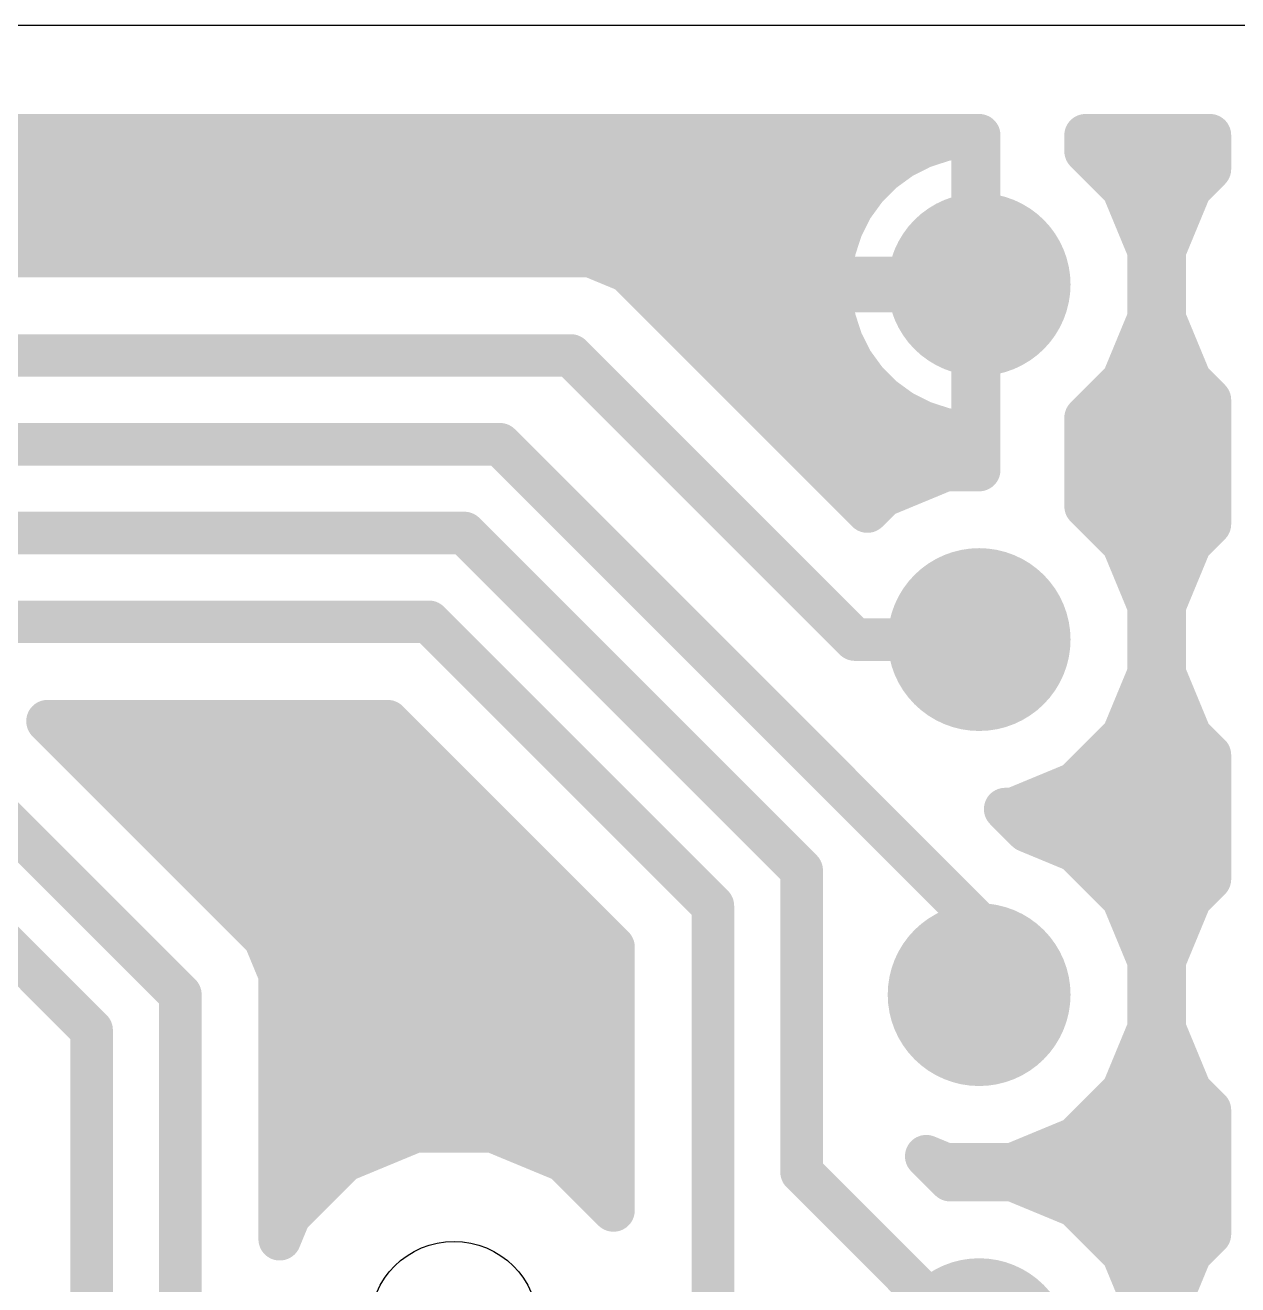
# Model space of a CAD drawing. Extents: x 0 to 68, y -7.3 to 12.7.
# Drawn here: x 42.83 to 51.51, y 3.64 to 12.65 of the extents above; entities that cross this region are included whole.
import ezdxf

# ---------------------------------------------------------------- set-up
doc = ezdxf.new("R2010")
doc.units = 0
for name, color, linetype in [('16', 175, 'CONTINUOUS'), ('17', 82, 'CONTINUOUS'), ('20', 7, 'CONTINUOUS')]:
    doc.layers.add(name, color=color, linetype=linetype)

# ---------------------------------------------------------------- blocks, each defined once
blk = doc.blocks.new('ROUNDP')
at = {"const_width": 0.5}
blk.add_lwpolyline([(0, -0.25, 1), (0, 0.25, 1), (0, -0.25)], format="xyb", dxfattribs=at)

msp = doc.modelspace()

# ---------------------------------------------------------------- linework, layer by layer
at = {"layer": '16'}
for points, const_width in [([(0.7874, 11.8626), (49.657, 11.8626)], 0.3048), ([(49.5735, 11.8554), (49.4087, 11.8293)], 0.3048), ([(49.6094, 11.8554), (49.5735, 11.8554)], 0.3048), ([(49.6094, 10.8426), (49.6094, 11.8554)], 0.3048), ([(49.657, 11.8626), (49.657, 10.8426)], 0.3048), ([(50.419, 11.7482), (50.419, 11.8626)], 0.3048), ([(50.419, 11.8626), (51.308, 11.8626)], 0.3048), ([(51.308, 11.8626), (51.308, 11.6212)], 0.3048), ([(49.2499, 11.7777), (49.1012, 11.7019)], 0.3048), ([(49.4087, 11.8293), (49.2499, 11.7777)], 0.3048), ([(50.6852, 11.482), (50.419, 11.7482)], 0.3048), ([(49.1012, 11.7019), (48.9662, 11.6038)], 0.3048), ([(22.4891, 11.5824), (48.9448, 11.5824)], 0.3048), ([(48.9662, 11.6038), (48.8482, 11.4858)], 0.3048), ([(49.6094, 11.5824), (49.657, 11.5824)], 0.3048), ([(50.5848, 11.5824), (51.2692, 11.5824)], 0.3048), ([(51.308, 11.6212), (51.1688, 11.482)], 0.3048), ([(48.8482, 11.4858), (48.7501, 11.3508)], 0.3048), ([(50.8698, 11.0362), (50.6852, 11.482)], 0.3048), ([(51.1688, 11.482), (50.9842, 11.0362)], 0.3048), ([(48.7501, 11.3508), (48.6743, 11.202)], 0.3048), ([(28.3121, 11.2776), (48.7128, 11.2776)], 0.3048), ([(48.6743, 11.202), (48.6227, 11.0433)], 0.3048), ([(49.6094, 11.2776), (49.657, 11.2776)], 0.3048), ([(50.7698, 11.2776), (51.0842, 11.2776)], 0.3048), ([(48.6227, 11.0433), (48.5966, 10.8785)], 0.3048), ([(50.8698, 10.5538), (50.8698, 11.0362)], 0.3048), ([(50.9842, 11.0362), (50.9842, 10.5538)], 0.3048), ([(46.8775, 10.9982), (28.4174, 10.9982)], 0.3048), ([(47.1389, 10.8899), (46.8775, 10.9982)], 0.3048), ([(46.9388, 10.9728), (48.6115, 10.9728)], 0.3048), ([(49.6094, 10.9728), (49.657, 10.9728)], 0.3048), ([(50.8698, 10.9728), (50.9842, 10.9728)], 0.3048), ([(48.8578, 9.171), (47.1389, 10.8899)], 0.3048), ([(48.5966, 10.8785), (48.5966, 10.8426)], 0.3048), ([(48.5966, 10.8426), (49.6094, 10.8426)], 0.3048), ([(49.657, 10.8426), (49.6094, 10.8426)], 0.3048), ([(49.6094, 10.8426), (49.6094, 10.7474)], 0.3048), ([(47.3608, 10.668), (48.6035, 10.668)], 0.3048), ([(49.6094, 10.7474), (48.5966, 10.7474)], 0.3048), ([(48.5966, 10.7474), (48.5966, 10.7115)], 0.3048), ([(48.5966, 10.7115), (48.6227, 10.5467)], 0.3048), ([(49.6094, 9.7346), (49.6094, 10.7474)], 0.3048), ([(49.6094, 10.7474), (49.657, 10.7474)], 0.3048), ([(49.6094, 10.668), (49.657, 10.668)], 0.3048), ([(49.657, 10.7474), (49.657, 9.4678)], 0.3048), ([(50.8698, 10.668), (50.9842, 10.668)], 0.3048), ([(48.6227, 10.5467), (48.6743, 10.3879)], 0.3048), ([(50.6852, 10.108), (50.8698, 10.5538)], 0.3048), ([(50.9842, 10.5538), (51.1688, 10.108)], 0.3048), ([(47.6656, 10.3632), (48.6869, 10.3632)], 0.3048), ([(48.6743, 10.3879), (48.7501, 10.2392)], 0.3048), ([(49.6094, 10.3632), (49.657, 10.3632)], 0.3048), ([(50.7909, 10.3632), (51.0631, 10.3632)], 0.3048), ([(46.736, 10.287), (28.321, 10.287)], 0.3048), ([(48.768, 8.255), (46.736, 10.287)], 0.3048), ([(48.7501, 10.2392), (48.8482, 10.1042)], 0.3048), ([(47.9704, 10.0584), (48.894, 10.0584)], 0.3048), ([(48.8482, 10.1042), (48.9662, 9.9862)], 0.3048), ([(49.6094, 10.0584), (49.657, 10.0584)], 0.3048), ([(50.419, 9.8418), (50.6852, 10.108)], 0.3048), ([(50.6356, 10.0584), (51.2184, 10.0584)], 0.3048), ([(51.1688, 10.108), (51.308, 9.9688)], 0.3048), ([(48.9662, 9.9862), (49.1012, 9.8881)], 0.3048), ([(51.308, 9.9688), (51.308, 9.0812)], 0.3048), ([(49.1012, 9.8881), (49.2499, 9.8123)], 0.3048), ([(49.2499, 9.8123), (49.4087, 9.7607)], 0.3048), ([(49.4087, 9.7607), (49.5735, 9.7346)], 0.3048), ([(50.419, 9.2082), (50.419, 9.8418)], 0.3048), ([(48.2752, 9.7536), (49.4536, 9.7536)], 0.3048), ([(49.5735, 9.7346), (49.6094, 9.7346)], 0.3048), ([(49.6094, 9.7536), (49.657, 9.7536)], 0.3048), ([(50.419, 9.7536), (51.308, 9.7536)], 0.3048), ([(46.228, 9.652), (28.575, 9.652)], 0.3048), ([(49.657, 6.223), (46.228, 9.652)], 0.3048), ([(48.58, 9.4488), (49.3699, 9.4488)], 0.3048), ([(49.4158, 9.4678), (48.97, 9.2832)], 0.3048), ([(49.657, 9.4678), (49.4158, 9.4678)], 0.3048), ([(50.419, 9.4488), (51.308, 9.4488)], 0.3048), ([(48.97, 9.2832), (48.8578, 9.171)], 0.3048), ([(50.6852, 8.942), (50.419, 9.2082)], 0.3048), ([(50.4832, 9.144), (51.308, 9.144)], 0.3048), ([(51.308, 9.0812), (51.1688, 8.942)], 0.3048), ([(45.974, 9.017), (28.829, 9.017)], 0.3048), ([(48.387, 6.604), (45.974, 9.017)], 0.3048), ([(50.8698, 8.4962), (50.6852, 8.942)], 0.3048), ([(51.1688, 8.942), (50.9842, 8.4962)], 0.3048), ([(50.7277, 8.8392), (51.1263, 8.8392)], 0.3048), ([(50.854, 8.5344), (51, 8.5344)], 0.3048), ([(50.8698, 8.0138), (50.8698, 8.4962)], 0.3048), ([(50.9842, 8.4962), (50.9842, 8.0138)], 0.3048), ([(45.72, 8.382), (29.083, 8.382)], 0.3048), ([(47.752, 6.35), (45.72, 8.382)], 0.3048), ([(49.657, 8.255), (48.768, 8.255)], 0.3048), ([(50.8698, 8.2296), (50.9842, 8.2296)], 0.3048), ([(50.6852, 7.568), (50.8698, 8.0138)], 0.3048), ([(50.9842, 8.0138), (51.1688, 7.568)], 0.3048), ([(50.8329, 7.9248), (51.021, 7.9248)], 0.3048), ([(43.942, 5.715), (41.91, 7.747)], 0.3048), ([(44.3449, 6.3179), (42.992, 7.6708)], 0.3048), ([(42.992, 7.6708), (45.4254, 7.6708)], 0.3048), ([(43.0428, 7.62), (45.4762, 7.62)], 0.3048), ([(45.4254, 7.6708), (47.0408, 6.0554)], 0.3048), ([(50.7067, 7.62), (51.1473, 7.62)], 0.3048), ([(50.344, 7.2268), (50.6852, 7.568)], 0.3048), ([(51.1688, 7.568), (51.308, 7.4288)], 0.3048), ([(51.308, 7.4288), (51.308, 6.5412)], 0.3048), ([(43.3476, 7.3152), (45.781, 7.3152)], 0.3048), ([(50.4324, 7.3152), (51.308, 7.3152)], 0.3048), ([(49.8982, 7.0422), (50.344, 7.2268)], 0.3048), ([(41.656, 7.112), (43.307, 5.461)], 0.3048), ([(43.6524, 7.0104), (46.0858, 7.0104)], 0.3048), ([(50.0002, 6.8855), (49.8436, 7.0422)], 0.3048), ([(49.8436, 7.0422), (49.8982, 7.0422)], 0.3048), ([(49.8754, 7.0104), (51.308, 7.0104)], 0.3048), ([(50.344, 6.7432), (50.0002, 6.8855)], 0.3048), ([(43.9572, 6.7056), (46.3906, 6.7056)], 0.3048), ([(50.6852, 6.402), (50.344, 6.7432)], 0.3048), ([(50.3816, 6.7056), (51.308, 6.7056)], 0.3048), ([(48.387, 4.445), (48.387, 6.604)], 0.3048), ([(51.308, 6.5412), (51.1688, 6.402)], 0.3048), ([(44.262, 6.4008), (46.6954, 6.4008)], 0.3048), ([(47.752, 2.54), (47.752, 6.35)], 0.3048), ([(50.8698, 5.9562), (50.6852, 6.402)], 0.3048), ([(50.6857, 6.4008), (51.1683, 6.4008)], 0.3048), ([(51.1688, 6.402), (50.9842, 5.9562)], 0.3048), ([(44.5449, 6.1179), (44.3449, 6.3179)], 0.3048), ([(49.657, 5.715), (49.657, 6.223)], 0.254), ([(44.6532, 5.8565), (44.5449, 6.1179)], 0.3048), ([(44.554, 6.096), (47.0002, 6.096)], 0.3048), ([(45.339, 6.096), (45.466, 5.969)], 0.3048), ([(50.8119, 6.096), (51.0421, 6.096)], 0.3048), ([(47.0408, 6.0554), (47.0408, 4.1713)], 0.3048), ([(45.466, 5.969), (45.593, 5.969)], 0.3048), ([(50.8698, 5.4738), (50.8698, 5.9562)], 0.3048), ([(50.9842, 5.9562), (50.9842, 5.4738)], 0.3048), ([(44.6532, 3.9654), (44.6532, 5.8565)], 0.3048), ([(43.942, 1.651), (43.942, 5.715)], 0.3048), ([(44.6532, 5.7912), (47.0408, 5.7912)], 0.3048), ([(50.8698, 5.7912), (50.9842, 5.7912)], 0.3048), ([(43.307, 5.461), (43.307, -0.197)], 0.3048), ([(44.6532, 5.4864), (47.0408, 5.4864)], 0.3048), ([(50.6852, 5.028), (50.8698, 5.4738)], 0.3048), ([(50.8698, 5.4864), (50.9842, 5.4864)], 0.3048), ([(50.9842, 5.4738), (51.1688, 5.028)], 0.3048), ([(44.6532, 5.1816), (47.0408, 5.1816)], 0.3048), ([(50.7488, 5.1816), (51.1052, 5.1816)], 0.3048), ([(50.344, 4.6868), (50.6852, 5.028)], 0.3048), ([(51.1688, 5.028), (51.308, 4.8888)], 0.3048), ([(44.6532, 4.8768), (47.0408, 4.8768)], 0.3048), ([(50.534, 4.8768), (51.308, 4.8768)], 0.3048), ([(51.308, 4.8888), (51.308, 4.0012)], 0.3048), ([(45.624, 4.7374), (45.1141, 4.5262)], 0.3048), ([(46.176, 4.7374), (45.624, 4.7374)], 0.3048), ([(46.6859, 4.5262), (46.176, 4.7374)], 0.3048), ([(49.8982, 4.5022), (50.344, 4.6868)], 0.3048), ([(44.6532, 4.572), (45.2247, 4.572)], 0.3048), ([(46.5753, 4.572), (47.0408, 4.572)], 0.3048), ([(49.45, 4.3878), (49.2789, 4.5589)], 0.3048), ([(49.2789, 4.5589), (49.4158, 4.5022)], 0.3048), ([(50.0667, 4.572), (51.308, 4.572)], 0.3048), ([(45.1141, 4.5262), (44.7238, 4.1359)], 0.3048), ([(47.0408, 4.1713), (46.6859, 4.5262)], 0.3048), ([(49.657, 3.175), (48.387, 4.445)], 0.3048), ([(49.4158, 4.5022), (49.8982, 4.5022)], 0.3048), ([(49.8982, 4.3878), (49.45, 4.3878)], 0.3048), ([(50.344, 4.2032), (49.8982, 4.3878)], 0.3048), ([(44.6532, 4.2672), (44.8551, 4.2672)], 0.3048), ([(46.9449, 4.2672), (47.0408, 4.2672)], 0.3048), ([(50.1894, 4.2672), (51.308, 4.2672)], 0.3048), ([(50.6852, 3.862), (50.344, 4.2032)], 0.3048), ([(44.7238, 4.1359), (44.6532, 3.9654)], 0.3048), ([(51.308, 4.0012), (51.1688, 3.862)], 0.3048), ([(50.5848, 3.9624), (51.2692, 3.9624)], 0.3048), ([(50.8698, 3.4162), (50.6852, 3.862)], 0.3048), ([(51.1688, 3.862), (50.9842, 3.4162)], 0.3048), ([(50.7698, 3.6576), (51.0842, 3.6576)], 0.3048)]:
    msp.add_lwpolyline(points, dxfattribs=dict(at, const_width=const_width))
for points, const_width in [([(49.5735, 11.9316, 1), (49.5735, 11.7792)], 0.1524), ([(49.6856, 11.8554, 1), (49.5332, 11.8554)], 0.1524), ([(49.5855, 11.7801, 1), (49.5616, 11.9307)], 0.1524), ([(49.7332, 11.8626, 1), (49.5808, 11.8626)], 0.1524), ([(49.6094, 11.7792, 1), (49.6094, 11.9316)], 0.1524), ([(49.657, 11.7864, 1), (49.657, 11.9388)], 0.1524), ([(50.4952, 11.8626, 1), (50.3428, 11.8626)], 0.1524), ([(50.419, 11.9388, 1), (50.419, 11.7864)], 0.1524), ([(51.3842, 11.8626, 1), (51.2318, 11.8626)], 0.1524), ([(51.308, 11.7864, 1), (51.308, 11.9388)], 0.1524), ([(49.2264, 11.8502, 1), (49.2735, 11.7052)], 0.1524), ([(49.2845, 11.7098, 1), (49.2154, 11.8456)], 0.1524), ([(49.3968, 11.9045, 1), (49.4206, 11.754)], 0.1524), ([(49.4322, 11.7568, 1), (49.3851, 11.9018)], 0.1524), ([(50.4729, 11.802, 1), (50.3651, 11.6943)], 0.1524), ([(49.0666, 11.7698, 1), (49.1358, 11.634)], 0.1524), ([(49.146, 11.6403, 1), (49.0564, 11.7636)], 0.1524), ([(50.3428, 11.7482, 1), (50.4952, 11.7482)], 0.1524), ([(48.9214, 11.6655, 1), (49.011, 11.5422)], 0.1524), ([(49.0201, 11.5499, 1), (48.9123, 11.6577)], 0.1524), ([(48.9448, 11.5062, 1), (48.9448, 11.6586)], 0.1524), ([(49.6094, 11.6586, 1), (49.6094, 11.5062)], 0.1524), ([(49.657, 11.5062, 1), (49.657, 11.6586)], 0.1524), ([(50.5848, 11.6586, 1), (50.5848, 11.5062)], 0.1524), ([(51.3619, 11.5673, 1), (51.2541, 11.675)], 0.1524), ([(51.2692, 11.5062, 1), (51.2692, 11.6586)], 0.1524), ([(48.9098, 11.441, 1), (48.7865, 11.5306)], 0.1524), ([(50.7556, 11.5112, 1), (50.6148, 11.4528)], 0.1524), ([(51.2392, 11.4528, 1), (51.0984, 11.5112)], 0.1524), ([(51.2318, 11.6212, 1), (51.3842, 11.6212)], 0.1524), ([(48.7943, 11.5397, 1), (48.9021, 11.4319)], 0.1524), ([(50.6313, 11.4281, 1), (50.739, 11.5359)], 0.1524), ([(51.115, 11.5359, 1), (51.2227, 11.4281)], 0.1524), ([(48.6884, 11.3956, 1), (48.8117, 11.306)], 0.1524), ([(48.818, 11.3162, 1), (48.6822, 11.3854)], 0.1524), ([(48.7468, 11.1785, 1), (48.6018, 11.2256)], 0.1524), ([(48.7128, 11.2014, 1), (48.7128, 11.3538)], 0.1524), ([(49.6094, 11.3538, 1), (49.6094, 11.2014)], 0.1524), ([(49.657, 11.2014, 1), (49.657, 11.3538)], 0.1524), ([(50.7698, 11.3538, 1), (50.7698, 11.2014)], 0.1524), ([(51.0842, 11.2014, 1), (51.0842, 11.3538)], 0.1524), ([(48.6064, 11.2366, 1), (48.7422, 11.1675)], 0.1524), ([(48.698, 11.0314, 1), (48.5474, 11.0552)], 0.1524), ([(50.946, 11.0362, 1), (50.7936, 11.0362)], 0.1524), ([(51.0604, 11.0362, 1), (50.908, 11.0362)], 0.1524), ([(46.9066, 11.0686, 1), (46.8483, 10.9278)], 0.1524), ([(46.9388, 11.049, 1), (46.9388, 10.8966)], 0.1524), ([(46.8775, 10.922, 1), (46.8775, 11.0744)], 0.1524), ([(48.5502, 11.0669, 1), (48.6952, 11.0198)], 0.1524), ([(48.6115, 10.8966, 1), (48.6115, 11.049)], 0.1524), ([(49.6094, 11.049, 1), (49.6094, 10.8966)], 0.1524), ([(49.657, 10.8966, 1), (49.657, 11.049)], 0.1524), ([(50.8698, 11.049, 1), (50.8698, 10.8966)], 0.1524), ([(50.7994, 11.0071, 1), (50.9402, 11.0654)], 0.1524), ([(50.9138, 11.0654, 1), (51.0546, 11.0071)], 0.1524), ([(50.9842, 10.8966, 1), (50.9842, 11.049)], 0.1524), ([(47.1927, 10.9438, 1), (47.085, 10.836)], 0.1524), ([(47.1097, 10.8195, 1), (47.168, 10.9603)], 0.1524), ([(48.6728, 10.8785, 1), (48.5204, 10.8785)], 0.1524), ([(48.5966, 10.9188, 1), (48.5966, 10.7664)], 0.1524), ([(49.6094, 10.9188, 1), (49.6094, 10.7664)], 0.1524), ([(49.6856, 10.8426, 1), (49.5332, 10.8426)], 0.1524), ([(49.6094, 10.7664, 1), (49.6094, 10.9188)], 0.1524), ([(49.657, 10.7664, 1), (49.657, 10.9188)], 0.1524), ([(48.5213, 10.8904, 1), (48.6719, 10.8665)], 0.1524), ([(48.5204, 10.8426, 1), (48.6728, 10.8426)], 0.1524), ([(49.5332, 10.8426, 1), (49.6856, 10.8426)], 0.1524), ([(49.5808, 10.8426, 1), (49.7332, 10.8426)], 0.1524), ([(47.3608, 10.7442, 1), (47.3608, 10.5918)], 0.1524), ([(48.5966, 10.8236, 1), (48.5966, 10.6712)], 0.1524), ([(48.6728, 10.7474, 1), (48.5204, 10.7474)], 0.1524), ([(48.6719, 10.7235, 1), (48.5213, 10.6996)], 0.1524), ([(48.6035, 10.5918, 1), (48.6035, 10.7442)], 0.1524), ([(49.6856, 10.7474, 1), (49.5332, 10.7474)], 0.1524), ([(49.6094, 10.8236, 1), (49.6094, 10.6712)], 0.1524), ([(49.5332, 10.7474, 1), (49.6856, 10.7474)], 0.1524), ([(49.6094, 10.7442, 1), (49.6094, 10.5918)], 0.1524), ([(49.7332, 10.7474, 1), (49.5808, 10.7474)], 0.1524), ([(49.6094, 10.6712, 1), (49.6094, 10.8236)], 0.1524), ([(49.657, 10.6712, 1), (49.657, 10.8236)], 0.1524), ([(49.657, 10.5918, 1), (49.657, 10.7442)], 0.1524), ([(50.8698, 10.7442, 1), (50.8698, 10.5918)], 0.1524), ([(50.9842, 10.5918, 1), (50.9842, 10.7442)], 0.1524), ([(48.5204, 10.7115, 1), (48.6728, 10.7115)], 0.1524), ([(48.6952, 10.5702, 1), (48.5502, 10.5231)], 0.1524), ([(48.5474, 10.5348, 1), (48.698, 10.5586)], 0.1524), ([(50.9402, 10.5246, 1), (50.7994, 10.5829)], 0.1524), ([(51.0546, 10.5829, 1), (50.9138, 10.5246)], 0.1524), ([(50.7936, 10.5538, 1), (50.946, 10.5538)], 0.1524), ([(50.908, 10.5538, 1), (51.0604, 10.5538)], 0.1524), ([(47.6656, 10.4394, 1), (47.6656, 10.287)], 0.1524), ([(48.7422, 10.4225, 1), (48.6064, 10.3534)], 0.1524), ([(48.6018, 10.3644, 1), (48.7468, 10.4115)], 0.1524), ([(48.6869, 10.287, 1), (48.6869, 10.4394)], 0.1524), ([(49.6094, 10.4394, 1), (49.6094, 10.287)], 0.1524), ([(49.657, 10.287, 1), (49.657, 10.4394)], 0.1524), ([(50.7909, 10.4394, 1), (50.7909, 10.287)], 0.1524), ([(51.0631, 10.287, 1), (51.0631, 10.4394)], 0.1524), ([(46.7899, 10.3409, 1), (46.6821, 10.2331)], 0.1524), ([(46.736, 10.2108, 1), (46.736, 10.3632)], 0.1524), ([(48.8117, 10.284, 1), (48.6884, 10.1944)], 0.1524), ([(48.6822, 10.2046, 1), (48.818, 10.2738)], 0.1524), ([(47.9704, 10.1346, 1), (47.9704, 9.9822)], 0.1524), ([(48.9021, 10.1581, 1), (48.7943, 10.0503)], 0.1524), ([(48.7865, 10.0594, 1), (48.9098, 10.149)], 0.1524), ([(48.894, 9.9822, 1), (48.894, 10.1346)], 0.1524), ([(49.6094, 10.1346, 1), (49.6094, 9.9822)], 0.1524), ([(49.657, 9.9822, 1), (49.657, 10.1346)], 0.1524), ([(50.6356, 10.1346, 1), (50.6356, 9.9822)], 0.1524), ([(50.6148, 10.1372, 1), (50.7556, 10.0788)], 0.1524), ([(50.739, 10.0541, 1), (50.6313, 10.1619)], 0.1524), ([(51.2227, 10.1619, 1), (51.115, 10.0541)], 0.1524), ([(51.0984, 10.0788, 1), (51.2392, 10.1372)], 0.1524), ([(51.2184, 9.9822, 1), (51.2184, 10.1346)], 0.1524), ([(49.011, 10.0478, 1), (48.9214, 9.9245)], 0.1524), ([(48.9123, 9.9323, 1), (49.0201, 10.0401)], 0.1524), ([(51.3842, 9.9688, 1), (51.2318, 9.9688)], 0.1524), ([(51.2541, 9.915, 1), (51.3619, 10.0227)], 0.1524), ([(49.1358, 9.956, 1), (49.0666, 9.8202)], 0.1524), ([(49.0564, 9.8264, 1), (49.146, 9.9497)], 0.1524), ([(49.2735, 9.8848, 1), (49.2264, 9.7398)], 0.1524), ([(49.2154, 9.7444, 1), (49.2845, 9.8802)], 0.1524), ([(49.4206, 9.836, 1), (49.3968, 9.6854)], 0.1524), ([(50.4952, 9.8418, 1), (50.3428, 9.8418)], 0.1524), ([(50.3651, 9.8957, 1), (50.4729, 9.788)], 0.1524), ([(48.2752, 9.8298, 1), (48.2752, 9.6774)], 0.1524), ([(49.3851, 9.6882, 1), (49.4322, 9.8332)], 0.1524), ([(49.4536, 9.6774, 1), (49.4536, 9.8298)], 0.1524), ([(49.5735, 9.8108, 1), (49.5735, 9.6584)], 0.1524), ([(49.6094, 9.8298, 1), (49.6094, 9.6774)], 0.1524), ([(49.5616, 9.6593, 1), (49.5855, 9.8099)], 0.1524), ([(49.6094, 9.6584, 1), (49.6094, 9.8108)], 0.1524), ([(49.657, 9.6774, 1), (49.657, 9.8298)], 0.1524), ([(50.419, 9.8298, 1), (50.419, 9.6774)], 0.1524), ([(51.308, 9.6774, 1), (51.308, 9.8298)], 0.1524), ([(46.2819, 9.7059, 1), (46.1741, 9.5981)], 0.1524), ([(46.228, 9.5758, 1), (46.228, 9.7282)], 0.1524), ([(49.5332, 9.7346, 1), (49.6856, 9.7346)], 0.1524), ([(48.58, 9.525, 1), (48.58, 9.3726)], 0.1524), ([(49.4158, 9.544, 1), (49.4158, 9.3916)], 0.1524), ([(49.3699, 9.3726, 1), (49.3699, 9.525)], 0.1524), ([(49.4449, 9.3974, 1), (49.3866, 9.5382)], 0.1524), ([(49.657, 9.3916, 1), (49.657, 9.544)], 0.1524), ([(50.419, 9.525, 1), (50.419, 9.3726)], 0.1524), ([(51.308, 9.3726, 1), (51.308, 9.525)], 0.1524), ([(49.5808, 9.4678, 1), (49.7332, 9.4678)], 0.1524), ([(48.9408, 9.3536, 1), (48.9992, 9.2128)], 0.1524), ([(49.0239, 9.2293, 1), (48.9161, 9.337)], 0.1524), ([(48.8039, 9.2248, 1), (48.9117, 9.1171)], 0.1524), ([(48.8039, 9.1171, 1), (48.9117, 9.2249)], 0.1524), ([(50.4729, 9.262, 1), (50.3651, 9.1543)], 0.1524), ([(50.3428, 9.2082, 1), (50.4952, 9.2082)], 0.1524), ([(50.4832, 9.2202, 1), (50.4832, 9.0678)], 0.1524), ([(51.308, 9.0678, 1), (51.308, 9.2202)], 0.1524), ([(51.3619, 9.0273, 1), (51.2541, 9.135)], 0.1524), ([(46.0279, 9.0709, 1), (45.9201, 8.9631)], 0.1524), ([(45.974, 8.9408, 1), (45.974, 9.0932)], 0.1524), ([(51.2318, 9.0812, 1), (51.3842, 9.0812)], 0.1524), ([(50.7556, 8.9712, 1), (50.6148, 8.9128)], 0.1524), ([(50.6313, 8.8881, 1), (50.739, 8.9959)], 0.1524), ([(51.115, 8.9959, 1), (51.2227, 8.8881)], 0.1524), ([(51.2392, 8.9128, 1), (51.0984, 8.9712)], 0.1524), ([(50.7277, 8.9154, 1), (50.7277, 8.763)], 0.1524), ([(51.1263, 8.763, 1), (51.1263, 8.9154)], 0.1524), ([(50.854, 8.6106, 1), (50.854, 8.4582)], 0.1524), ([(51, 8.4582, 1), (51, 8.6106)], 0.1524), ([(50.946, 8.4962, 1), (50.7936, 8.4962)], 0.1524), ([(50.7994, 8.4671, 1), (50.9402, 8.5254)], 0.1524), ([(51.0604, 8.4962, 1), (50.908, 8.4962)], 0.1524), ([(50.9138, 8.5254, 1), (51.0546, 8.4671)], 0.1524), ([(45.7739, 8.4359, 1), (45.6661, 8.3281)], 0.1524), ([(45.72, 8.3058, 1), (45.72, 8.4582)], 0.1524), ([(48.768, 8.3312, 1), (48.768, 8.1788)], 0.1524), ([(48.7141, 8.2011, 1), (48.8219, 8.3089)], 0.1524), ([(49.657, 8.1788, 1), (49.657, 8.3312)], 0.1524), ([(50.8698, 8.3058, 1), (50.8698, 8.1534)], 0.1524), ([(50.9842, 8.1534, 1), (50.9842, 8.3058)], 0.1524), ([(50.9402, 7.9846, 1), (50.7994, 8.0429)], 0.1524), ([(51.0546, 8.0429, 1), (50.9138, 7.9846)], 0.1524), ([(50.8329, 8.001, 1), (50.8329, 7.8486)], 0.1524), ([(50.7936, 8.0138, 1), (50.946, 8.0138)], 0.1524), ([(50.908, 8.0138, 1), (51.0604, 8.0138)], 0.1524), ([(51.021, 7.8486, 1), (51.021, 8.001)], 0.1524), ([(43.0459, 7.7247, 1), (42.9381, 7.6169)], 0.1524), ([(42.992, 7.747, 1), (42.992, 7.5946)], 0.1524), ([(43.0428, 7.6962, 1), (43.0428, 7.5438)], 0.1524), ([(45.4793, 7.7247, 1), (45.3715, 7.6169)], 0.1524), ([(45.4254, 7.5946, 1), (45.4254, 7.747)], 0.1524), ([(45.4762, 7.5438, 1), (45.4762, 7.6962)], 0.1524), ([(50.7067, 7.6962, 1), (50.7067, 7.5438)], 0.1524), ([(51.1473, 7.5438, 1), (51.1473, 7.6962)], 0.1524), ([(50.6148, 7.5972, 1), (50.7556, 7.5388)], 0.1524), ([(50.739, 7.5141, 1), (50.6313, 7.6219)], 0.1524), ([(51.2227, 7.6219, 1), (51.115, 7.5141)], 0.1524), ([(51.0984, 7.5388, 1), (51.2392, 7.5972)], 0.1524), ([(51.3842, 7.4288, 1), (51.2318, 7.4288)], 0.1524), ([(51.2541, 7.375, 1), (51.3619, 7.4827)], 0.1524), ([(43.3476, 7.3914, 1), (43.3476, 7.239)], 0.1524), ([(45.781, 7.239, 1), (45.781, 7.3914)], 0.1524), ([(50.4324, 7.3914, 1), (50.4324, 7.239)], 0.1524), ([(51.308, 7.239, 1), (51.308, 7.3914)], 0.1524), ([(50.2901, 7.2807, 1), (50.3979, 7.173)], 0.1524), ([(50.3732, 7.1564, 1), (50.3148, 7.2972)], 0.1524), ([(43.6524, 7.0866, 1), (43.6524, 6.9342)], 0.1524), ([(46.0858, 6.9342, 1), (46.0858, 7.0866)], 0.1524), ([(49.8975, 7.0961, 1), (49.7897, 6.9883)], 0.1524), ([(49.8436, 7.1184, 1), (49.8436, 6.966)], 0.1524), ([(49.8754, 7.0866, 1), (49.8754, 6.9342)], 0.1524), ([(49.8691, 7.1126, 1), (49.9274, 6.9718)], 0.1524), ([(49.8982, 6.966, 1), (49.8982, 7.1184)], 0.1524), ([(51.308, 6.9342, 1), (51.308, 7.0866)], 0.1524), ([(50.0294, 6.9559, 1), (49.9711, 6.8151)], 0.1524), ([(49.9464, 6.8317, 1), (50.0541, 6.9394)], 0.1524), ([(43.9572, 6.7818, 1), (43.9572, 6.6294)], 0.1524), ([(46.3906, 6.6294, 1), (46.3906, 6.7818)], 0.1524), ([(50.3979, 6.797, 1), (50.2901, 6.6893)], 0.1524), ([(50.3816, 6.7818, 1), (50.3816, 6.6294)], 0.1524), ([(50.3148, 6.6728, 1), (50.3732, 6.8136)], 0.1524), ([(51.308, 6.6294, 1), (51.308, 6.7818)], 0.1524), ([(48.4632, 6.604, 1), (48.3108, 6.604)], 0.1524), ([(48.3331, 6.5501, 1), (48.4409, 6.6579)], 0.1524), ([(51.3619, 6.4873, 1), (51.2541, 6.595)], 0.1524), ([(51.2318, 6.5412, 1), (51.3842, 6.5412)], 0.1524), ([(44.262, 6.477, 1), (44.262, 6.3246)], 0.1524), ([(46.6954, 6.3246, 1), (46.6954, 6.477)], 0.1524), ([(47.8282, 6.35, 1), (47.6758, 6.35)], 0.1524), ([(50.7556, 6.4312, 1), (50.6148, 6.3728)], 0.1524), ([(50.6857, 6.477, 1), (50.6857, 6.3246)], 0.1524), ([(50.6313, 6.3481, 1), (50.739, 6.4559)], 0.1524), ([(51.115, 6.4559, 1), (51.2227, 6.3481)], 0.1524), ([(51.2392, 6.3728, 1), (51.0984, 6.4312)], 0.1524), ([(51.1683, 6.3246, 1), (51.1683, 6.477)], 0.1524), ([(44.3987, 6.3718, 1), (44.291, 6.264)], 0.1524), ([(44.291, 6.264, 1), (44.3987, 6.3718)], 0.1524), ([(47.6981, 6.2961, 1), (47.8059, 6.4039)], 0.1524), ([(49.6031, 6.1691, 1), (49.7109, 6.2769)], 0.1524), ([(49.7205, 6.223, 1), (49.5935, 6.223)], 0.127), ([(44.6153, 6.147, 1), (44.4745, 6.0887)], 0.1524), ([(44.554, 6.1722, 1), (44.554, 6.0198)], 0.1524), ([(44.491, 6.064, 1), (44.5988, 6.1717)], 0.1524), ([(45.3929, 6.1499, 1), (45.2851, 6.0421)], 0.1524), ([(47.0002, 6.0198, 1), (47.0002, 6.1722)], 0.1524), ([(50.8119, 6.1722, 1), (50.8119, 6.0198)], 0.1524), ([(51.0421, 6.0198, 1), (51.0421, 6.1722)], 0.1524), ([(47.117, 6.0554, 1), (46.9646, 6.0554)], 0.1524), ([(46.9869, 6.0015, 1), (47.0947, 6.1093)], 0.1524), ([(45.466, 6.0452, 1), (45.466, 5.8928)], 0.1524), ([(45.4121, 5.9151, 1), (45.5199, 6.0229)], 0.1524), ([(45.593, 5.8928, 1), (45.593, 6.0452)], 0.1524), ([(50.946, 5.9562, 1), (50.7936, 5.9562)], 0.1524), ([(50.7994, 5.9271, 1), (50.9402, 5.9854)], 0.1524), ([(51.0604, 5.9562, 1), (50.908, 5.9562)], 0.1524), ([(50.9138, 5.9854, 1), (51.0546, 5.9271)], 0.1524), ([(44.7294, 5.8565, 1), (44.577, 5.8565)], 0.1524), ([(44.5828, 5.8273, 1), (44.7236, 5.8856)], 0.1524), ([(44.0182, 5.715, 1), (43.8658, 5.715)], 0.1524), ([(44.6532, 5.8674, 1), (44.6532, 5.715)], 0.1524), ([(47.0408, 5.715, 1), (47.0408, 5.8674)], 0.1524), ([(50.8698, 5.8674, 1), (50.8698, 5.715)], 0.1524), ([(50.9842, 5.715, 1), (50.9842, 5.8674)], 0.1524), ([(43.8881, 5.6611, 1), (43.9959, 5.7689)], 0.1524), ([(49.5935, 5.715, 1), (49.7205, 5.715)], 0.127), ([(43.3832, 5.461, 1), (43.2308, 5.461)], 0.1524), ([(43.2531, 5.4071, 1), (43.3609, 5.5149)], 0.1524), ([(44.6532, 5.5626, 1), (44.6532, 5.4102)], 0.1524), ([(47.0408, 5.4102, 1), (47.0408, 5.5626)], 0.1524), ([(50.8698, 5.5626, 1), (50.8698, 5.4102)], 0.1524), ([(50.9402, 5.4446, 1), (50.7994, 5.5029)], 0.1524), ([(51.0546, 5.5029, 1), (50.9138, 5.4446)], 0.1524), ([(50.9842, 5.4102, 1), (50.9842, 5.5626)], 0.1524), ([(50.7936, 5.4738, 1), (50.946, 5.4738)], 0.1524), ([(50.908, 5.4738, 1), (51.0604, 5.4738)], 0.1524), ([(44.6532, 5.2578, 1), (44.6532, 5.1054)], 0.1524), ([(47.0408, 5.1054, 1), (47.0408, 5.2578)], 0.1524), ([(50.7488, 5.2578, 1), (50.7488, 5.1054)], 0.1524), ([(51.1052, 5.1054, 1), (51.1052, 5.2578)], 0.1524), ([(50.739, 4.9741, 1), (50.6313, 5.0819)], 0.1524), ([(51.2227, 5.0819, 1), (51.115, 4.9741)], 0.1524), ([(50.6148, 5.0572, 1), (50.7556, 4.9988)], 0.1524), ([(51.0984, 4.9988, 1), (51.2392, 5.0572)], 0.1524), ([(44.6532, 4.953, 1), (44.6532, 4.8006)], 0.1524), ([(47.0408, 4.8006, 1), (47.0408, 4.953)], 0.1524), ([(50.534, 4.953, 1), (50.534, 4.8006)], 0.1524), ([(51.3842, 4.8888, 1), (51.2318, 4.8888)], 0.1524), ([(51.2541, 4.835, 1), (51.3619, 4.9427)], 0.1524), ([(51.308, 4.8006, 1), (51.308, 4.953)], 0.1524), ([(45.624, 4.8136, 1), (45.624, 4.6612)], 0.1524), ([(45.6532, 4.667, 1), (45.5949, 4.8078)], 0.1524), ([(46.2051, 4.8078, 1), (46.1468, 4.667)], 0.1524), ([(46.176, 4.6612, 1), (46.176, 4.8136)], 0.1524), ([(50.2901, 4.7407, 1), (50.3979, 4.633)], 0.1524), ([(50.3732, 4.6164, 1), (50.3148, 4.7572)], 0.1524), ([(44.6532, 4.6482, 1), (44.6532, 4.4958)], 0.1524), ([(45.2247, 4.4958, 1), (45.2247, 4.6482)], 0.1524), ([(46.5753, 4.6482, 1), (46.5753, 4.4958)], 0.1524), ([(47.0408, 4.4958, 1), (47.0408, 4.6482)], 0.1524), ([(49.3328, 4.6128, 1), (49.225, 4.505)], 0.1524), ([(49.308, 4.6293, 1), (49.2497, 4.4885)], 0.1524), ([(50.0667, 4.6482, 1), (50.0667, 4.4958)], 0.1524), ([(51.308, 4.4958, 1), (51.308, 4.6482)], 0.1524), ([(45.0849, 4.5966, 1), (45.1433, 4.4558)], 0.1524), ([(45.168, 4.4723, 1), (45.0602, 4.5801)], 0.1524), ([(46.7398, 4.5801, 1), (46.632, 4.4723)], 0.1524), ([(46.6567, 4.4558, 1), (46.7151, 4.5966)], 0.1524), ([(48.4409, 4.4989, 1), (48.3331, 4.3911)], 0.1524), ([(49.4158, 4.5784, 1), (49.4158, 4.426)], 0.1524), ([(49.3866, 4.4318, 1), (49.4449, 4.5726)], 0.1524), ([(49.8691, 4.5726, 1), (49.9274, 4.4318)], 0.1524), ([(49.8982, 4.426, 1), (49.8982, 4.5784)], 0.1524), ([(48.3108, 4.445, 1), (48.4632, 4.445)], 0.1524), ([(49.45, 4.464, 1), (49.45, 4.3116)], 0.1524), ([(49.3961, 4.3339, 1), (49.5039, 4.4417)], 0.1524), ([(49.9274, 4.4582, 1), (49.8691, 4.3174)], 0.1524), ([(49.8982, 4.3116, 1), (49.8982, 4.464)], 0.1524), ([(44.6532, 4.3434, 1), (44.6532, 4.191)], 0.1524), ([(44.8551, 4.191, 1), (44.8551, 4.3434)], 0.1524), ([(46.9449, 4.3434, 1), (46.9449, 4.191)], 0.1524), ([(47.0408, 4.191, 1), (47.0408, 4.3434)], 0.1524), ([(50.1894, 4.3434, 1), (50.1894, 4.191)], 0.1524), ([(51.308, 4.191, 1), (51.308, 4.3434)], 0.1524), ([(50.3979, 4.257, 1), (50.2901, 4.1493)], 0.1524), ([(50.3148, 4.1328, 1), (50.3732, 4.2736)], 0.1524), ([(44.6699, 4.1898, 1), (44.7777, 4.082)], 0.1524), ([(44.7942, 4.1067, 1), (44.6534, 4.1651)], 0.1524), ([(46.9646, 4.1713, 1), (47.117, 4.1713)], 0.1524), ([(46.9869, 4.1174, 1), (47.0947, 4.2252)], 0.1524), ([(51.3619, 3.9473, 1), (51.2541, 4.055)], 0.1524), ([(44.5828, 3.9946, 1), (44.7236, 3.9362)], 0.1524), ([(50.5848, 4.0386, 1), (50.5848, 3.8862)], 0.1524), ([(51.2318, 4.0012, 1), (51.3842, 4.0012)], 0.1524), ([(51.2692, 3.8862, 1), (51.2692, 4.0386)], 0.1524), ([(44.577, 3.9654, 1), (44.7294, 3.9654)], 0.1524), ([(50.7556, 3.8912, 1), (50.6148, 3.8328)], 0.1524), ([(50.6313, 3.8081, 1), (50.739, 3.9159)], 0.1524), ([(51.115, 3.9159, 1), (51.2227, 3.8081)], 0.1524), ([(51.2392, 3.8328, 1), (51.0984, 3.8912)], 0.1524), ([(50.7698, 3.7338, 1), (50.7698, 3.5814)], 0.1524), ([(51.0842, 3.5814, 1), (51.0842, 3.7338)], 0.1524)]:
    msp.add_lwpolyline(points, format="xyb", dxfattribs=dict(at, const_width=const_width))
at = {"layer": '20'}
msp.add_line((0, 12.65), (68, 12.65), dxfattribs=at)
msp.add_circle((45.9, 3.35), 0.6, dxfattribs=at)

# ---------------------------------------------------------------- block references
at = {"layer": '17', "xscale": 1.308, "yscale": 1.308, "rotation": 90}
for p in [(49.657, 10.795), (49.657, 10.795), (49.657, 8.255), (49.657, 8.255), (49.657, 5.715), (49.657, 5.715), (49.657, 3.175), (49.657, 3.175)]:
    msp.add_blockref('ROUNDP', p, dxfattribs=at)

doc.saveas('drawing.dxf')
